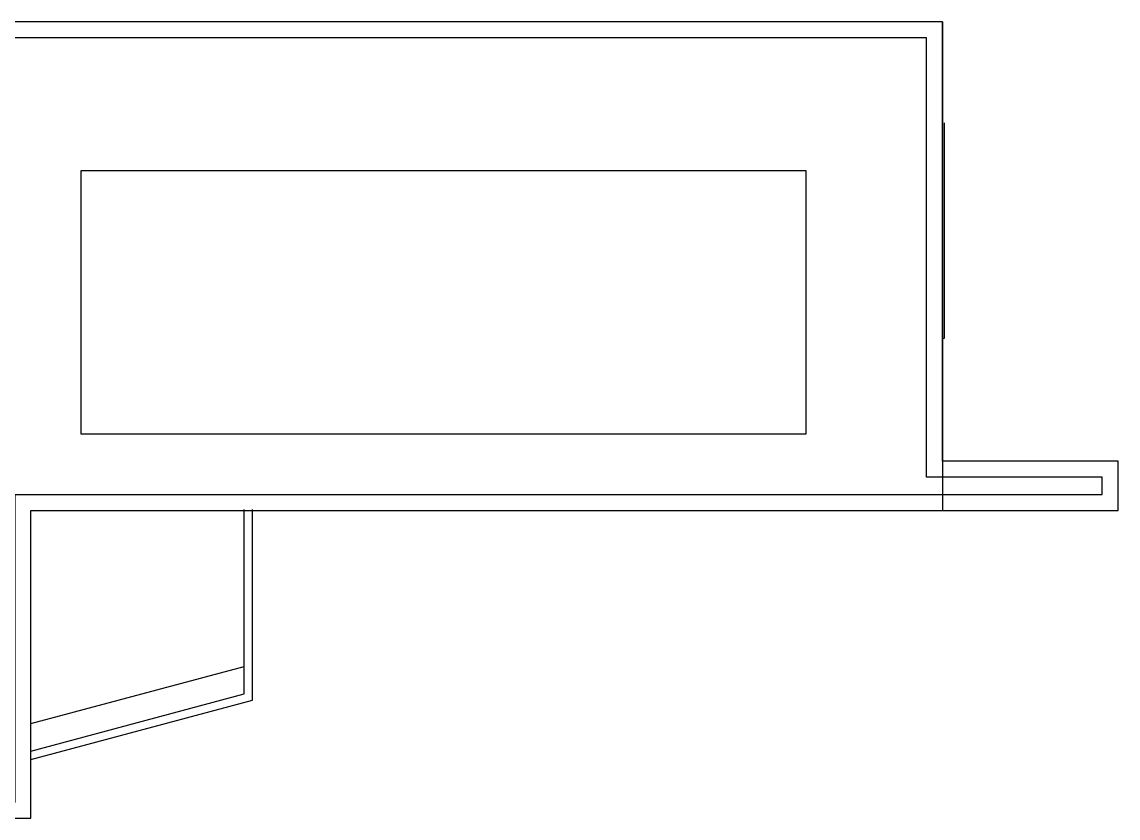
# Model space of a CAD drawing. Header units: inches. Extents: x 69212139 to 69217811, y 27675427 to 27678930.
# Drawn here: x 69216613 to 69217811, y 27677827 to 27678697 of the extents above; entities that cross this region are included whole.
import ezdxf

# ---------------------------------------------------------------- set-up
doc = ezdxf.new("R2010")
doc.units = ezdxf.units.IN
doc.header["$LTSCALE"] = 0.25
doc.header["$MEASUREMENT"] = 0
for name, color, linetype in [('A-FLOR', 3, 'CONTINUOUS'), ('A-GLAZ', 1, 'CONTINUOUS'), ('A-ROOF', 2, 'CONTINUOUS')]:
    doc.layers.add(name, color=color, linetype=linetype)

msp = doc.modelspace()

# ---------------------------------------------------------------- linework, layer by layer
at = {"layer": 'A-FLOR'}
for p, q in [((69217621.4, 27678351.5), (69217621.4, 27678586.5)), ((69217618.9, 27678351.5), (69217621.4, 27678351.5))]:
    msp.add_line(p, q, dxfattribs=at)
at = {"layer": 'A-GLAZ'}
msp.add_line((69217618.9, 27678696.9), (69217618.9, 27678163.3), dxfattribs=at)
at = {"layer": 'A-ROOF'}
for p, q in [((69216855.9, 27677962.8), (69216855.9, 27678164.3)), ((69216622.9, 27677930.4), (69216855.9, 27677992.9)), ((69216622.9, 27677900.4), (69216855.9, 27677962.8))]:
    msp.add_line(p, q, dxfattribs=at)
for points in [[(69217618.9, 27678216.9), (69217618.9, 27678696.9), (69215489.1, 27678696.9)], [(69217601.7, 27678199.6), (69217601.7, 27678679.6), (69215473.1, 27678679.7)], [(69215674, 27677827.1), (69216622.9, 27677827.1), (69216622.9, 27678163.3), (69217810.9, 27678163.3), (69217810.9, 27678216.9), (69217618.9, 27678216.9)], [(69215650.7, 27677844.4), (69216605.7, 27677844.4), (69216605.7, 27678180.5), (69217793.7, 27678180.5), (69217793.7, 27678199.6), (69217601.7, 27678199.6)], [(69216622.9, 27677891.1), (69216864.9, 27677955.9), (69216864.9, 27678164.3)]]:
    msp.add_lwpolyline(points, dxfattribs=at)
msp.add_lwpolyline([(69216677.7, 27678534.5), (69217469.7, 27678534.5), (69217469.7, 27678246.5), (69216677.7, 27678246.5)], close=True, dxfattribs=at)

doc.saveas('drawing.dxf')
